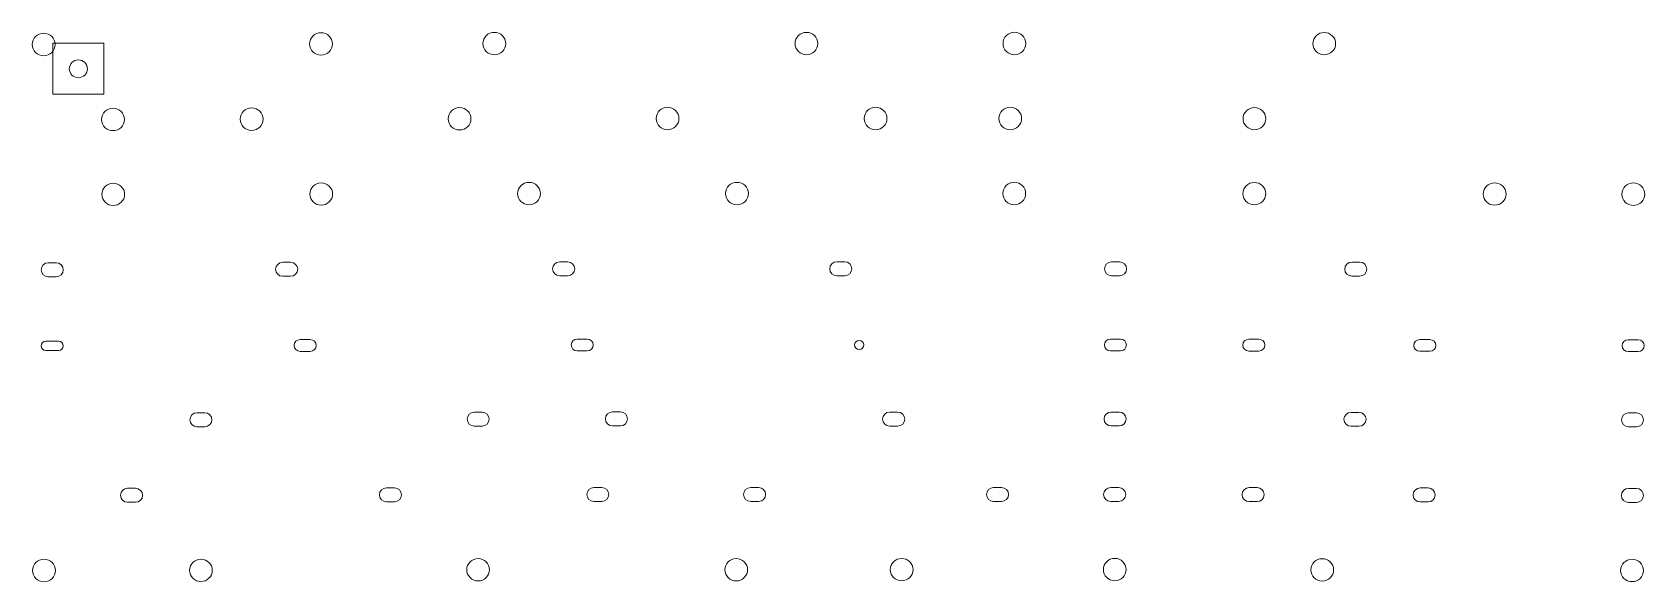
# Model space of a CAD drawing. Header units: millimetres. Extents: x 78 to 521, y -375 to -224.
import ezdxf

# ---------------------------------------------------------------- set-up
doc = ezdxf.new("R2010")
doc.units = ezdxf.units.MM
doc.header["$MEASUREMENT"] = 0
doc.layers.add('Layer 1', color=7, linetype='Continuous', lineweight=0)

msp = doc.modelspace()

# ---------------------------------------------------------------- linework, layer by layer
at = {"layer": 'Layer 1', "color": 250, "lineweight": 18, "true_color": 0x231f20}
msp.add_lwpolyline([(84.1, -227.42), (84.1, -241.42), (98.1, -241.42), (98.1, -227.42)], close=True, dxfattribs=at)
for centre, major_axis in [((81.57, -227.75), (3.13, 0)), ((157.75, -227.59), (3.13, 0)), ((205.37, -227.5), (3.13, 0)), ((291.12, -227.49), (3.13, 0)), ((348.25, -227.46), (3.13, 0)), ((433.35, -227.51), (3.13, 0)), ((91.1, -234.42), (2.48, 0)), ((100.61, -248.33), (3.13, 0)), ((138.7, -248.26), (3.13, 0)), ((195.83, -248.15), (3.13, 0)), ((252.95, -248.07), (3.13, 0)), ((310.11, -248.07), (3.13, 0)), ((347.08, -248.07), (3.13, 0)), ((414.19, -248.12), (3.13, 0)), ((157.81, -268.82), (3.13, 0)), ((214.91, -268.71), (3.13, 0)), ((272.04, -268.7), (3.13, 0)), ((348.2, -268.67), (3.13, 0)), ((414.15, -268.72), (3.13, 0)), ((480.18, -268.82), (3.13, 0)), ((100.67, -268.91), (3.13, 0)), ((518.27, -268.86), (3.13, 0)), ((305.61, -310.27), (1.27, 0)), ((81.66, -372.26), (3.13, 0)), ((124.77, -372.21), (3.13, 0)), ((200.93, -372.04), (3.13, 0)), ((271.81, -372.04), (3.13, 0)), ((317.27, -372.02), (3.13, 0)), ((375.8, -372.01), (3.13, 0)), ((432.79, -372.09), (3.13, 0)), ((517.91, -372.23), (3.13, 0))]:
    msp.add_ellipse(centre, major_axis=major_axis, ratio=0.983731, dxfattribs=at)
for points in [[(85.02, -291.55), (86.09, -291.55), (86.97, -290.69), (86.97, -289.63), (86.97, -288.56), (86.09, -287.7), (85.02, -287.7), (85.02, -287.7), (82.85, -287.7), (82.85, -287.7), (81.78, -287.7), (80.9, -288.56), (80.9, -289.63), (80.9, -290.69), (81.78, -291.55), (82.85, -291.55), (82.85, -291.55), (85.02, -291.55), (85.02, -291.55)], [(149.4, -291.43), (150.48, -291.43), (151.36, -290.57), (151.36, -289.5), (151.36, -288.44), (150.48, -287.58), (149.4, -287.58), (149.4, -287.58), (147.24, -287.58), (147.24, -287.58), (146.16, -287.58), (145.29, -288.44), (145.29, -289.5), (145.29, -290.57), (146.16, -291.43), (147.24, -291.43), (147.24, -291.43), (149.4, -291.43), (149.4, -291.43)], [(225.5, -291.29), (226.58, -291.29), (227.45, -290.43), (227.45, -289.37), (227.45, -288.3), (226.58, -287.44), (225.5, -287.44), (225.5, -287.44), (223.34, -287.44), (223.34, -287.44), (222.26, -287.44), (221.39, -288.3), (221.39, -289.37), (221.39, -290.43), (222.26, -291.29), (223.34, -291.29), (223.34, -291.29), (225.5, -291.29), (225.5, -291.29)], [(301.62, -291.27), (302.7, -291.27), (303.57, -290.41), (303.57, -289.35), (303.57, -288.29), (302.7, -287.43), (301.62, -287.43), (301.62, -287.43), (299.46, -287.43), (299.46, -287.43), (298.38, -287.43), (297.51, -288.29), (297.51, -289.35), (297.51, -290.41), (298.38, -291.27), (299.46, -291.27), (299.46, -291.27), (301.62, -291.27), (301.62, -291.27)], [(377.1, -291.29), (378.18, -291.29), (379.06, -290.43), (379.06, -289.37), (379.06, -288.31), (378.18, -287.45), (377.1, -287.45), (377.1, -287.45), (374.94, -287.45), (374.94, -287.45), (373.86, -287.45), (372.99, -288.31), (372.99, -289.37), (372.99, -290.43), (373.86, -291.29), (374.94, -291.29), (374.94, -291.29), (377.1, -291.29), (377.1, -291.29)], [(443.08, -291.37), (444.16, -291.37), (445.03, -290.51), (445.03, -289.45), (445.03, -288.39), (444.16, -287.53), (443.08, -287.53), (443.08, -287.53), (440.92, -287.53), (440.92, -287.53), (439.84, -287.53), (438.97, -288.39), (438.97, -289.45), (438.97, -290.51), (439.84, -291.37), (440.92, -291.37), (440.92, -291.37), (443.08, -291.37), (443.08, -291.37)], [(85.67, -311.78), (86.37, -311.78), (86.94, -311.22), (86.94, -310.53), (86.94, -309.84), (86.37, -309.28), (85.67, -309.28), (85.67, -309.28), (82.17, -309.28), (82.17, -309.28), (81.47, -309.28), (80.9, -309.84), (80.9, -310.53), (80.9, -311.22), (81.47, -311.78), (82.17, -311.78), (82.17, -311.78), (85.67, -311.78), (85.67, -311.78)], [(154.81, -312.05), (155.72, -312.05), (156.45, -311.32), (156.45, -310.43), (156.45, -309.54), (155.72, -308.82), (154.81, -308.82), (154.81, -308.82), (152.03, -308.82), (152.03, -308.82), (151.13, -308.82), (150.39, -309.54), (150.39, -310.43), (150.39, -311.32), (151.13, -312.05), (152.03, -312.05), (152.03, -312.05), (154.81, -312.05), (154.81, -312.05)], [(230.9, -311.9), (231.81, -311.9), (232.55, -311.18), (232.55, -310.29), (232.55, -309.39), (231.81, -308.67), (230.9, -308.67), (230.9, -308.67), (228.13, -308.67), (228.13, -308.67), (227.22, -308.67), (226.49, -309.39), (226.49, -310.29), (226.49, -311.18), (227.22, -311.9), (228.13, -311.9), (228.13, -311.9), (230.9, -311.9), (230.9, -311.9)], [(377.37, -311.91), (378.28, -311.91), (379.01, -311.19), (379.01, -310.3), (379.01, -309.4), (378.28, -308.68), (377.37, -308.68), (377.37, -308.68), (374.6, -308.68), (374.6, -308.68), (373.69, -308.68), (372.96, -309.4), (372.96, -310.3), (372.96, -311.19), (373.69, -311.91), (374.6, -311.91), (374.6, -311.91), (377.37, -311.91), (377.37, -311.91)], [(415.4, -311.95), (416.31, -311.95), (417.04, -311.23), (417.04, -310.34), (417.04, -309.45), (416.31, -308.72), (415.4, -308.72), (415.4, -308.72), (412.62, -308.72), (412.62, -308.72), (411.72, -308.72), (410.98, -309.45), (410.98, -310.34), (410.98, -311.23), (411.72, -311.95), (412.62, -311.95), (412.62, -311.95), (415.4, -311.95), (415.4, -311.95)], [(462.38, -312.04), (463.29, -312.04), (464.02, -311.31), (464.02, -310.42), (464.02, -309.53), (463.29, -308.81), (462.38, -308.81), (462.38, -308.81), (459.6, -308.81), (459.6, -308.81), (458.7, -308.81), (457.96, -309.53), (457.96, -310.42), (457.96, -311.31), (458.7, -312.04), (459.6, -312.04), (459.6, -312.04), (462.38, -312.04), (462.38, -312.04)], [(519.6, -312.1), (520.5, -312.1), (521.24, -311.37), (521.24, -310.48), (521.24, -309.59), (520.5, -308.87), (519.6, -308.87), (519.6, -308.87), (516.82, -308.87), (516.82, -308.87), (515.92, -308.87), (515.18, -309.59), (515.18, -310.48), (515.18, -311.37), (515.92, -312.1), (516.82, -312.1), (516.82, -312.1), (519.6, -312.1), (519.6, -312.1)], [(125.85, -332.75), (126.93, -332.75), (127.8, -331.89), (127.8, -330.83), (127.8, -329.77), (126.93, -328.91), (125.85, -328.91), (125.85, -328.91), (123.69, -328.91), (123.69, -328.91), (122.61, -328.91), (121.74, -329.77), (121.74, -330.83), (121.74, -331.89), (122.61, -332.75), (123.69, -332.75), (123.69, -332.75), (125.85, -332.75), (125.85, -332.75)], [(202.02, -332.61), (203.09, -332.61), (203.97, -331.75), (203.97, -330.68), (203.97, -329.62), (203.09, -328.76), (202.02, -328.76), (202.02, -328.76), (199.86, -328.76), (199.86, -328.76), (198.78, -328.76), (197.9, -329.62), (197.9, -330.68), (197.9, -331.75), (198.78, -332.61), (199.86, -332.61), (199.86, -332.61), (202.02, -332.61), (202.02, -332.61)], [(240, -332.54), (241.08, -332.54), (241.96, -331.68), (241.96, -330.61), (241.96, -329.55), (241.08, -328.69), (240, -328.69), (240, -328.69), (237.84, -328.69), (237.84, -328.69), (236.76, -328.69), (235.89, -329.55), (235.89, -330.61), (235.89, -331.68), (236.76, -332.54), (237.84, -332.54), (237.84, -332.54), (240, -332.54), (240, -332.54)], [(316.16, -332.58), (317.24, -332.58), (318.12, -331.71), (318.12, -330.65), (318.12, -329.59), (317.24, -328.73), (316.16, -328.73), (316.16, -328.73), (314, -328.73), (314, -328.73), (312.92, -328.73), (312.05, -329.59), (312.05, -330.65), (312.05, -331.71), (312.92, -332.58), (314, -332.58), (314, -332.58), (316.16, -332.58), (316.16, -332.58)], [(376.98, -332.55), (378.05, -332.55), (378.93, -331.69), (378.93, -330.63), (378.93, -329.57), (378.05, -328.71), (376.98, -328.71), (376.98, -328.71), (374.82, -328.71), (374.82, -328.71), (373.74, -328.71), (372.86, -329.57), (372.86, -330.63), (372.86, -331.69), (373.74, -332.55), (374.82, -332.55), (374.82, -332.55), (376.98, -332.55), (376.98, -332.55)], [(442.88, -332.64), (443.96, -332.64), (444.83, -331.78), (444.83, -330.72), (444.83, -329.66), (443.96, -328.8), (442.88, -328.8), (442.88, -328.8), (440.72, -328.8), (440.72, -328.8), (439.64, -328.8), (438.76, -329.66), (438.76, -330.72), (438.76, -331.78), (439.64, -332.64), (440.72, -332.64), (440.72, -332.64), (442.88, -332.64), (442.88, -332.64)], [(519.11, -332.78), (520.19, -332.78), (521.06, -331.92), (521.06, -330.86), (521.06, -329.8), (520.19, -328.94), (519.11, -328.94), (519.11, -328.94), (516.95, -328.94), (516.95, -328.94), (515.87, -328.94), (515, -329.8), (515, -330.86), (515, -331.92), (515.87, -332.78), (516.95, -332.78), (516.95, -332.78), (519.11, -332.78), (519.11, -332.78)], [(106.79, -353.51), (107.87, -353.51), (108.74, -352.65), (108.74, -351.59), (108.74, -350.53), (107.87, -349.67), (106.79, -349.67), (106.79, -349.67), (104.63, -349.67), (104.63, -349.67), (103.55, -349.67), (102.68, -350.53), (102.68, -351.59), (102.68, -352.65), (103.55, -353.51), (104.63, -353.51), (104.63, -353.51), (106.79, -353.51), (106.79, -353.51)], [(177.92, -353.37), (179, -353.37), (179.88, -352.51), (179.88, -351.45), (179.88, -350.39), (179, -349.53), (177.92, -349.53), (177.92, -349.53), (175.76, -349.53), (175.76, -349.53), (174.68, -349.53), (173.81, -350.39), (173.81, -351.45), (173.81, -352.51), (174.68, -353.37), (175.76, -353.37), (175.76, -353.37), (177.92, -353.37), (177.92, -353.37)], [(234.89, -353.28), (235.97, -353.28), (236.84, -352.42), (236.84, -351.36), (236.84, -350.3), (235.97, -349.44), (234.89, -349.44), (234.89, -349.44), (232.73, -349.44), (232.73, -349.44), (231.65, -349.44), (230.78, -350.3), (230.78, -351.36), (230.78, -352.42), (231.65, -353.28), (232.73, -353.28), (232.73, -353.28), (234.89, -353.28), (234.89, -353.28)], [(277.96, -353.29), (279.04, -353.29), (279.91, -352.43), (279.91, -351.37), (279.91, -350.31), (279.04, -349.45), (277.96, -349.45), (277.96, -349.45), (275.8, -349.45), (275.8, -349.45), (274.72, -349.45), (273.84, -350.31), (273.84, -351.37), (273.84, -352.43), (274.72, -353.29), (275.8, -353.29), (275.8, -353.29), (277.96, -353.29), (277.96, -353.29)], [(344.69, -353.28), (345.77, -353.28), (346.64, -352.42), (346.64, -351.36), (346.64, -350.3), (345.77, -349.44), (344.69, -349.44), (344.69, -349.44), (342.53, -349.44), (342.53, -349.44), (341.45, -349.44), (340.57, -350.3), (340.57, -351.36), (340.57, -352.42), (341.45, -353.28), (342.53, -353.28), (342.53, -353.28), (344.69, -353.28), (344.69, -353.28)], [(376.87, -353.28), (377.95, -353.28), (378.82, -352.42), (378.82, -351.36), (378.82, -350.3), (377.95, -349.44), (376.87, -349.44), (376.87, -349.44), (374.71, -349.44), (374.71, -349.44), (373.63, -349.44), (372.76, -350.3), (372.76, -351.36), (372.76, -352.42), (373.63, -353.28), (374.71, -353.28), (374.71, -353.28), (376.87, -353.28), (376.87, -353.28)], [(414.89, -353.33), (415.96, -353.33), (416.84, -352.47), (416.84, -351.41), (416.84, -350.35), (415.96, -349.49), (414.89, -349.49), (414.89, -349.49), (412.72, -349.49), (412.72, -349.49), (411.65, -349.49), (410.77, -350.35), (410.77, -351.41), (410.77, -352.47), (411.65, -353.33), (412.72, -353.33), (412.72, -353.33), (414.89, -353.33), (414.89, -353.33)], [(461.87, -353.42), (462.95, -353.42), (463.83, -352.56), (463.83, -351.5), (463.83, -350.44), (462.95, -349.58), (461.87, -349.58), (461.87, -349.58), (459.71, -349.58), (459.71, -349.58), (458.63, -349.58), (457.76, -350.44), (457.76, -351.5), (457.76, -352.56), (458.63, -353.42), (459.71, -353.42), (459.71, -353.42), (461.87, -353.42), (461.87, -353.42)], [(519.09, -353.54), (520.17, -353.54), (521.04, -352.68), (521.04, -351.62), (521.04, -350.56), (520.17, -349.7), (519.09, -349.7), (519.09, -349.7), (516.93, -349.7), (516.93, -349.7), (515.85, -349.7), (514.98, -350.56), (514.98, -351.62), (514.98, -352.68), (515.85, -353.54), (516.93, -353.54), (516.93, -353.54), (519.09, -353.54), (519.09, -353.54)]]:
    msp.add_open_spline(points, degree=3, knots=[0, 0, 0, 0, 1, 1, 1, 2, 2, 2, 3, 3, 3, 4, 4, 4, 5, 5, 5, 6, 6, 6, 6], dxfattribs=at)

doc.saveas('drawing.dxf')
